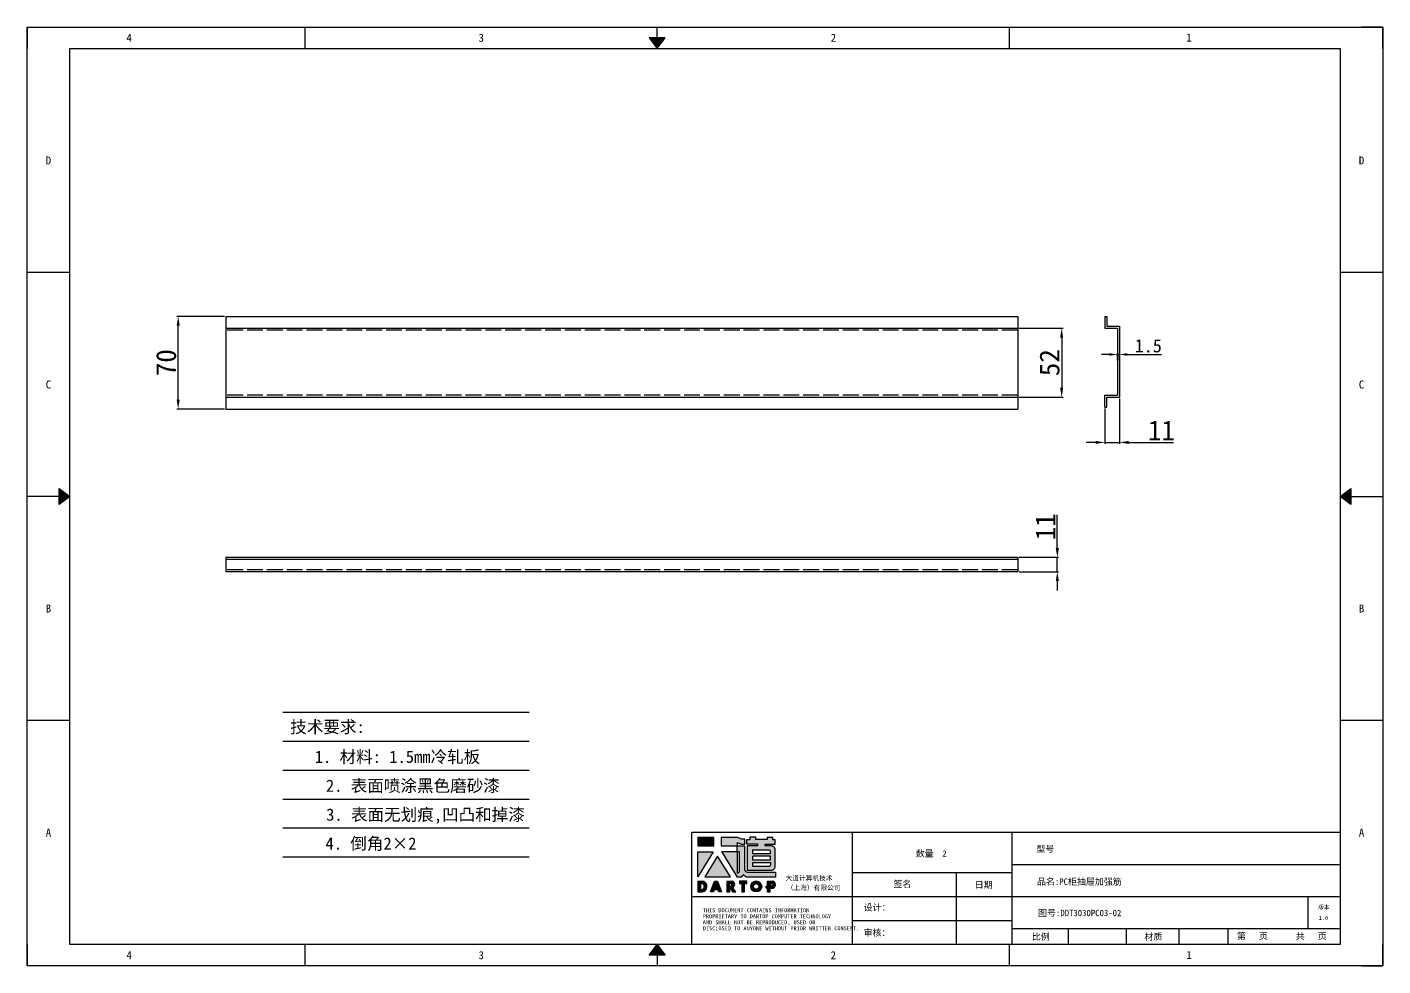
# Model space of a CAD drawing. Header units: millimetres. Extents: x 12436 to 30221, y 8547 to 23793.
# Drawn here: x 16967 to 17990, y 15008 to 15718 of the extents above; entities that cross this region are included whole.
import ezdxf
from ezdxf.enums import TextEntityAlignment as Align

# ---------------------------------------------------------------- set-up
doc = ezdxf.new("R2010")
doc.units = ezdxf.units.MM
doc.header["$PDSIZE"] = -1
doc.linetypes.add('ACAD_ISO02W100', pattern=[15, 12, -3])
doc.linetypes.add('DOT', pattern=[0.25, 0, -0.25])
for name, color, linetype in [('4', 7, 'Continuous'), ('FORMAT', 7, 'Continuous'), ('print', 30, 'Continuous')]:
    doc.layers.add(name, color=color, linetype=linetype)
doc.styles.add('Dartop', font='SIMFANG.TTF')
doc.styles.add('HZ', font='SimSun.ttf')
doc.styles.add('hzHT', font='SIMHEI.TTF')
doc.dimstyles.new('副本 (3) ISO-25', dxfattribs={"dimtxt": 15, "dimasz": 7, "dimexe": 1, "dimexo": 1, "dimgap": 1.524, "dimtad": 1, "dimdec": 0, "dimzin": 0, "dimdsep": 46, "dimtxsty": 'Standard', "dimcen": 2.5, "dimclrd": 4, "dimclre": 4, "dimclrt": 4, "dimadec": 0, "dimazin": 0, "dimtfac": 1, "dimtdec": 0, "dimtmove": 0, "dimatfit": 3, "dimfxl": 1, "dimtzin": 0, "dimarcsym": 0})
doc.dimstyles.new('副本 ISO-25', dxfattribs={"dimtxt": 10, "dimasz": 6, "dimexe": 1, "dimexo": 1, "dimgap": 1.524, "dimtad": 1, "dimdec": 1, "dimzin": 0, "dimdsep": 46, "dimtxsty": 'Standard', "dimcen": 2.5, "dimclrd": 4, "dimclre": 4, "dimclrt": 4, "dimadec": 0, "dimazin": 0, "dimtfac": 1, "dimtdec": 1, "dimtmove": 0, "dimatfit": 3, "dimfxl": 1, "dimtzin": 0, "dimarcsym": 0})

# ---------------------------------------------------------------- blocks, each defined once
blk = doc.blocks.new('*D174')
at = {"layer": 'Defpoints', "color": 0}
for p in [(17714.7, 15490.1), (17714.7, 15438.1), (17747.9, 15438.1)]:
    blk.add_point(p, dxfattribs=at)
at = {"layer": 'FORMAT', "color": 4, "lineweight": -2}
for p, q in [((17715.7, 15490.1), (17748.9, 15490.1)), ((17747.9, 15483.1), (17747.9, 15445.1)), ((17715.7, 15438.1), (17748.9, 15438.1))]:
    blk.add_line(p, q, dxfattribs=at)
at = {"layer": 'FORMAT', "color": 4}
for points in [[(17746.7, 15483.1), (17749, 15483.1), (17747.9, 15490.1)], [(17746.7, 15445.1), (17749, 15445.1), (17747.9, 15438.1)]]:
    blk.add_solid(points, dxfattribs=at)
at = {"layer": 'FORMAT', "color": 4, "insert": (17738.8, 15464.1), "char_height": 15, "attachment_point": 5, "rotation": 90}
blk.add_mtext('52', dxfattribs=at)
blk = doc.blocks.new('*D175')
at = {"layer": 'Defpoints', "color": 0}
for p in [(17080.7, 15499.1), (17116.7, 15499.1), (17116.7, 15429.1)]:
    blk.add_point(p, dxfattribs=at)
at = {"layer": 'FORMAT', "color": 4, "lineweight": -2}
for p, q in [((17115.7, 15499.1), (17079.7, 15499.1)), ((17080.7, 15436.1), (17080.7, 15492.1)), ((17115.7, 15429.1), (17079.7, 15429.1))]:
    blk.add_line(p, q, dxfattribs=at)
at = {"layer": 'FORMAT', "color": 4}
for points in [[(17079.6, 15492.1), (17081.9, 15492.1), (17080.7, 15499.1)], [(17079.6, 15436.1), (17081.9, 15436.1), (17080.7, 15429.1)]]:
    blk.add_solid(points, dxfattribs=at)
at = {"layer": 'FORMAT', "color": 4, "insert": (17071.7, 15464.1), "char_height": 15, "attachment_point": 5, "rotation": 90}
blk.add_mtext('70', dxfattribs=at)
blk = doc.blocks.new('*D176')
at = {"color": 4, "lineweight": -2}
for p, q in [((17784, 15470.3), (17778, 15470.3)), ((17790, 15465.8), (17790, 15471.3)), ((17790, 15470.3), (17791.5, 15470.3)), ((17791.5, 15465.8), (17791.5, 15471.3)), ((17797.5, 15470.3), (17823.2, 15470.3))]:
    blk.add_line(p, q, dxfattribs=at)
at = {"color": 4}
for points in [[(17784, 15471.3), (17784, 15469.3), (17790, 15470.3)], [(17797.5, 15471.3), (17797.5, 15469.3), (17791.5, 15470.3)]]:
    blk.add_solid(points, dxfattribs=at)
at = {"layer": 'Defpoints', "color": 0}
for p in [(17791.5, 15470.3), (17790, 15464.8), (17791.5, 15464.8)]:
    blk.add_point(p, dxfattribs=at)
at = {"color": 4, "insert": (17813.3, 15476.8), "char_height": 10, "attachment_point": 5}
blk.add_mtext('1.5', dxfattribs=at)
blk = doc.blocks.new('*D219')
at = {"layer": 'Defpoints', "color": 0}
for p in [(17780.5, 15430.6), (17791.5, 15438.1), (17791.5, 15403.9)]:
    blk.add_point(p, dxfattribs=at)
at = {"layer": 'FORMAT', "color": 4, "lineweight": -2}
for p, q in [((17780.5, 15429.6), (17780.5, 15402.9)), ((17791.5, 15437.1), (17791.5, 15402.9)), ((17773.5, 15403.9), (17766.5, 15403.9)), ((17780.5, 15403.9), (17791.5, 15403.9)), ((17798.5, 15403.9), (17832.3, 15403.9))]:
    blk.add_line(p, q, dxfattribs=at)
at = {"layer": 'FORMAT', "color": 4}
for points in [[(17773.5, 15405), (17773.5, 15402.7), (17780.5, 15403.9)], [(17798.5, 15405), (17798.5, 15402.7), (17791.5, 15403.9)]]:
    blk.add_solid(points, dxfattribs=at)
at = {"layer": 'FORMAT', "color": 4, "insert": (17823.2, 15412.9), "char_height": 15, "attachment_point": 5}
blk.add_mtext('11', dxfattribs=at)
blk = doc.blocks.new('*D220')
at = {"layer": 'Defpoints', "color": 0}
for p in [(17714.7, 15317.1), (17744.6, 15317.1), (17714.7, 15306.1)]:
    blk.add_point(p, dxfattribs=at)
at = {"layer": 'FORMAT', "color": 4, "lineweight": -2}
for p, q in [((17744.6, 15324.1), (17744.6, 15349.2)), ((17715.7, 15317.1), (17745.6, 15317.1)), ((17744.6, 15306.1), (17744.6, 15317.1)), ((17715.7, 15306.1), (17745.6, 15306.1)), ((17744.6, 15299.1), (17744.6, 15292.1))]:
    blk.add_line(p, q, dxfattribs=at)
at = {"layer": 'FORMAT', "color": 4}
for points in [[(17743.4, 15324.1), (17745.8, 15324.1), (17744.6, 15317.1)], [(17743.4, 15299.1), (17745.8, 15299.1), (17744.6, 15306.1)]]:
    blk.add_solid(points, dxfattribs=at)
at = {"layer": 'FORMAT', "color": 4, "insert": (17735.6, 15340.1), "char_height": 15, "attachment_point": 5, "rotation": 90}
blk.add_mtext('11', dxfattribs=at)
blk = doc.blocks.new('*U139')
at = {"color": 254, "linetype": 'Continuous', "extrusion": (0, 0, -1)}
for points in [[(-17, 0.333), (-16.812, 0.25), (-17, 0.5)], [(-17, 0.333), (-17.188, 0.25), (-16.812, 0.25)], [(-17, 0.333), (-17, 0.5), (-17.188, 0.25)]]:
    blk.add_solid(points, dxfattribs=at)
blk = doc.blocks.new('*U138')
at = {"color": 254, "linetype": 'Continuous', "extrusion": (0, 0, -1)}
for points in [[(-33.167, 11), (-33, 11), (-33.25, 11.188)], [(-33.167, 11), (-33.25, 11.188), (-33.25, 10.812)], [(-33.167, 11), (-33.25, 10.812), (-33, 11)]]:
    blk.add_solid(points, dxfattribs=at)
blk = doc.blocks.new('*U140')
at = {"color": 254, "linetype": 'Continuous'}
for points in [[(17, 21.667), (17.188, 21.75), (16.812, 21.75)], [(17, 21.667), (16.812, 21.75), (17, 21.5)], [(17, 21.667), (17, 21.5), (17.188, 21.75)]]:
    blk.add_solid(points, dxfattribs=at)
blk = doc.blocks.new('*U137')
at = {"color": 254, "linetype": 'Continuous', "extrusion": (0, 0, -1)}
for points in [[(-0.833, 11), (-0.75, 10.812), (-0.75, 11.188)], [(-0.833, 11), (-0.75, 11.188), (-1, 11)], [(-0.833, 11), (-1, 11), (-0.75, 10.812)]]:
    blk.add_solid(points, dxfattribs=at)
blk = doc.blocks.new('dadao')
for p, q in [((48, 19.2), (44.9, 10.4)), ((44.9, 10.4), (51.2, 10.4)), ((51.2, 10.4), (48, 19.2))]:
    blk.add_line(p, q)
for points in [[(41.8, 121.6), (41.8, 143.7), (-0.4, 143.7), (-0.4, 121.6), (41.8, 121.6)], [(104.8, 122), (104.8, 130.3), (114.1, 126.3), (124.2, 126.3), (124.2, 139.6), (115.9, 139.6), (105.1, 143.9), (61.5, 143.9)], [(61.7, 144), (61.7, 121.3), (103.9, 121.3)], [(113.4, 38.7), (105.1, 38.7), (63, 106.5), (103.9, 106.5), (103.9, 120.9), (103.9, 121.3)], [(109.7, 53.6), (109.7, 106.2), (104.3, 106.2), (104.3, 50.4), (106.6, 50.4)], [(144.6, 94.4), (144.6, 84.8), (192, 84.8), (192, 94.1), (144.9, 94.1)], [(120.2, 45), (119.5, 45), (119.5, 44.6)], [(0, 28), (0, 0), (11.8, 0)], [(0.1, 28), (14, 28)], [(7.1, 21.8), (7.1, 6.1), (12, 6.1)], [(7.1, 21.8), (11.4, 21.8)], [(76.8, 28.2), (76.8, 0), (84.1, 0), (84.1, 11.1), (91.6, -0.1), (100.3, -0.1), (91.7, 11.1)], [(76.8, 28.2), (90.6, 28.2)], [(84, 22.7), (84, 15.3), (87.2, 15.3)], [(84, 22.7), (87.3, 22.7)], [(183.7, 0), (183.7, 9.6), (180.6, 9.6), (180.6, 14.9), (183.8, 14.9), (183.8, 28.1), (196.1, 28.1), (196.5, 28.1)], [(183.7, 0), (190.9, 0), (190.9, 9.6), (198.8, 9.6)], [(194.9, 22.3), (190.8, 22.3), (190.8, 15), (194.4, 15)]]:
    blk.add_lwpolyline(points)
blk.add_lwpolyline([(137.1, 144.2), (137.1, 137.9), (128.3, 137.9), (128.3, 126.5), (157.3, 126.5), (157.3, 121.5), (130.3, 121.5), (130.3, 57.5), (194.4, 57.5, 0.414214), (204.4, 67.5), (204.4, 111.3, 0.414214), (194.4, 121.3), (177.5, 121.3), (177.5, 126.3), (204.7, 126.3), (204.7, 137.7), (198.2, 137.7), (198.2, 143.9), (183.3, 143.9), (183.3, 138), (153, 138), (153, 144.2), (137.1, 144.2)], format="xyb", close=True)
for points in [[(104.8, 122), (123.4, 122), (123.4, 60, 0.414214), (131.4, 52), (204.8, 52), (204.8, 39.1), (131.7, 39.1)], [(144.3, 110.8), (144.3, 101.8), (192.3, 101.8), (192.3, 105.5, 0.414214), (187.3, 110.5), (144.3, 110.5)], [(144.6, 77), (144.6, 67.5), (187.6, 67.5, 0.414214), (192.6, 72.5), (192.6, 76.4), (144.6, 76.4)]]:
    blk.add_lwpolyline(points, format="xyb")
for points in [[(-0.3, 106.2), (40.4, 106.2), (-0.3, 39.7), (-0.3, 106.2)], [(51.7, 94.1), (18.4, 39.3), (86.2, 39.3)], [(43.8, 28.2), (51.8, 28.2), (62.6, -0.1), (55, -0.1), (53.2, 5), (42.9, 5), (41.1, 0), (33.6, 0)], [(110, 28.1), (110, 21.9), (116, 21.9), (116, -0.1), (123.2, -0.1), (123.2, 22), (129.2, 22), (129.2, 28.1), (110, 28.1)]]:
    blk.add_lwpolyline(points, close=True)
for radius in [14.5, 7.44]:
    blk.add_circle((154.2, 14.2), radius)
for centre, radius, start, end in [((99.2, 60.7), 12.6, 305.6399, 325.969), ((111.6, 46.7), 8.19, 282.9811, 347.6627), ((136, 61.7), 22.9, 226.7358, 259.3209), ((8.5, 13.9), 8.49, 294.2143, 69.7177), ((9.6, 14.2), 14.4, 278.6604, 72.3203), ((86.4, 19), 3.8, 282.527, 76.7196), ((88.6, 19.4), 8.95, 290.6073, 77.2124), ((193.7, 18.7), 3.8, 280.9891, 72.5513), ((195.7, 18.6), 9.51, 288.8959, 85.2442)]:
    blk.add_arc(centre, radius, start, end)

msp = doc.modelspace()

# ---------------------------------------------------------------- hatches: boundary and pattern name
for points in [[(17485.097, 15105.463), (17473.043, 15105.463), (17473.043, 15099.166), (17485.097, 15099.166)], [(17484.709, 15094.759), (17473.075, 15094.759), (17473.075, 15075.765)], [(17487.934, 15091.312), (17478.424, 15075.638), (17497.788, 15075.638)], [(17510.084, 15072.431), (17504.581, 15072.431), (17504.581, 15070.685), (17506.298, 15070.685), (17506.298, 15064.393), (17508.354, 15064.393), (17508.354, 15070.689), (17510.084, 15070.689)]]:
    msp.add_hatch(color=0).paths.add_polyline_path(points)
h = msp.add_hatch(color=0)
h.paths.add_polyline_path([(17503.11, 15101.636), (17505.771, 15100.487), (17508.647, 15100.487), (17508.647, 15104.293), (17506.274, 15104.293), (17503.182, 15105.514), (17490.792, 15105.514), (17490.792, 15099.076), (17502.848, 15099.076), (17502.848, 15098.946), (17502.848, 15094.831), (17491.158, 15094.831), (17503.181, 15075.481), (17505.562, 15075.481, 0.27937482), (17507.301, 15077.171), (17507.301, 15077.26), (17507.511, 15077.26, 0.14314537), (17510.788, 15075.592), (17531.682, 15075.592), (17531.682, 15079.262), (17510.699, 15079.262, -0.41421356), (17508.414, 15081.547), (17508.414, 15099.28), (17503.11, 15099.28)])
h.paths.add_polyline_path([(17502.969, 15094.749), (17504.501, 15094.749), (17504.501, 15079.73, -0.08893574), (17503.613, 15078.817), (17502.964, 15078.817)], flags=16)
h = msp.add_hatch(color=0)
h.paths.add_polyline_path([(17531.646, 15103.76), (17529.787, 15103.76), (17529.787, 15105.529), (17525.538, 15105.529), (17525.538, 15103.849), (17516.863, 15103.849), (17516.863, 15105.617), (17512.32, 15105.617), (17512.32, 15103.816), (17509.809, 15103.816), (17509.809, 15100.556), (17518.094, 15100.556), (17518.094, 15099.114), (17510.374, 15099.114), (17510.374, 15080.858), (17528.701, 15080.858, 0.41421356), (17531.557, 15083.715), (17531.557, 15096.217, 0.41421356), (17528.701, 15099.074), (17523.856, 15099.074), (17523.856, 15100.489), (17531.646, 15100.489)])
h.paths.add_polyline_path([(17526.677, 15095.979, -0.41421356), (17528.105, 15094.55), (17528.105, 15093.503), (17514.384, 15093.503), (17514.384, 15095.979)], flags=16)
h.paths.add_polyline_path([(17528.016, 15091.292), (17528.016, 15088.639), (17514.473, 15088.639), (17514.473, 15091.292)], flags=16)
h.paths.add_polyline_path([(17528.193, 15086.252), (17528.193, 15085.116, -0.41421356), (17526.765, 15083.688), (17514.473, 15083.688), (17514.473, 15086.252)], flags=16)
h = msp.add_hatch(color=0)
h.paths.add_polyline_path([(17477.152, 15072.402), (17473.161, 15072.402), (17473.161, 15064.417), (17476.522, 15064.417, 0.79301591)])
h.paths.add_polyline_path([(17476.581, 15066.166), (17475.186, 15066.166), (17475.186, 15070.654), (17476.427, 15070.654, -0.67136089)], flags=16)
h = msp.add_hatch(color=0)
h.paths.add_polyline_path([(17487.964, 15072.468), (17485.686, 15072.468), (17482.757, 15064.409), (17484.914, 15064.409), (17485.422, 15065.837), (17488.345, 15065.837), (17488.864, 15064.391), (17491.038, 15064.391)])
h.paths.add_polyline_path([(17487.786, 15067.377), (17485.975, 15067.377), (17486.864, 15069.909)], flags=16)
h = msp.add_hatch(color=0)
h.paths.add_polyline_path([(17499.035, 15072.462), (17495.11, 15072.462), (17495.11, 15064.404), (17497.184, 15064.404), (17497.184, 15067.599), (17499.316, 15064.375), (17501.822, 15064.375), (17499.369, 15067.579, 0.74405494)])
h.paths.add_polyline_path([(17497.165, 15068.792), (17497.165, 15070.908), (17498.092, 15070.908, -0.79680897), (17498.078, 15068.792)], flags=16)
h = msp.add_hatch(color=0)
h.paths.add_polyline_path([(17513.076, 15068.462, 1), (17521.35, 15068.462, 1)])
h.paths.add_polyline_path([(17519.339, 15068.462, -1), (17515.088, 15068.462, -1)], flags=16)
h = msp.add_hatch(color=0)
h.paths.add_polyline_path([(17529.287, 15072.443), (17529.168, 15072.443), (17525.669, 15072.443), (17525.669, 15068.683), (17524.74, 15068.683), (17524.74, 15067.156), (17525.654, 15067.156), (17525.654, 15064.418), (17527.697, 15064.418), (17527.697, 15067.167), (17529.941, 15067.167, 0.81230381)])
h.paths.add_polyline_path([(17527.666, 15068.693), (17527.666, 15070.797), (17528.829, 15070.797, -0.77821343), (17528.71, 15068.693)], flags=16)

# ---------------------------------------------------------------- linework, layer by layer
at = {"color": 0, "linetype": 'DOT'}
for p, q in [((16966.658, 15717.555), (17974.327, 15717.555)), ((16966.658, 15024.601), (16966.658, 15701.44)), ((17990.442, 15701.44), (17990.442, 15024.601)), ((17974.327, 15008.486), (16966.658, 15008.486))]:
    msp.add_line(p, q, dxfattribs=at)
at = {"color": 0}
for p, q in [((16966.658, 15717.555), (16966.658, 15701.44)), ((16966.658, 15717.555), (16966.658, 15717.555)), ((17176.624, 15701.44), (17176.624, 15717.555)), ((17442.525, 15709.498), (17442.525, 15717.555)), ((17708.426, 15701.44), (17708.426, 15717.555)), ((17990.442, 15717.555), (17974.327, 15717.555)), ((17990.442, 15701.44), (17990.442, 15717.555)), ((16998.889, 15024.601), (16998.889, 15701.44)), ((16998.889, 15701.44), (17958.212, 15701.44)), ((17958.212, 15701.44), (17958.212, 15024.601)), ((16998.889, 15532.23), (16966.658, 15532.23)), ((17990.442, 15532.23), (17958.212, 15532.23)), ((16990.831, 15363.02), (16966.658, 15363.02)), ((17966.27, 15363.02), (17990.442, 15363.02)), ((16998.889, 15193.811), (16966.658, 15193.811)), ((17990.442, 15193.811), (17958.212, 15193.811)), ((17958.212, 15109.206), (17468.712, 15109.206)), ((17468.712, 15024.601), (17468.712, 15109.206)), ((17589.576, 15109.206), (17589.576, 15024.601)), ((17710.44, 15024.601), (17710.44, 15109.206)), ((17710.44, 15085.033), (17958.212, 15085.033)), ((17589.576, 15078.99), (17710.44, 15078.99)), ((17668.138, 15078.99), (17668.138, 15024.601)), ((17468.712, 15060.86), (17589.576, 15060.86)), ((17589.576, 15060.86), (17958.212, 15060.86)), ((17934.039, 15036.687), (17934.039, 15060.86)), ((17589.576, 15042.73), (17710.44, 15042.73)), ((17710.44, 15036.687), (17958.212, 15036.687)), ((17752.963, 15024.601), (17752.963, 15036.687)), ((17796.786, 15024.601), (17796.786, 15036.687)), ((17836.625, 15024.601), (17836.625, 15036.687)), ((17873.607, 15024.601), (17873.607, 15036.687)), ((16966.658, 15024.601), (16966.658, 15008.486)), ((17958.212, 15024.601), (16998.889, 15024.601)), ((17176.624, 15008.486), (17176.624, 15024.601)), ((17708.426, 15008.486), (17708.426, 15024.601)), ((17990.442, 15008.486), (17990.442, 15024.601)), ((17442.525, 15016.543), (17442.525, 15008.486)), ((16966.658, 15008.486), (16966.658, 15008.486)), ((17974.327, 15008.486), (17990.442, 15008.486))]:
    msp.add_line(p, q, dxfattribs=at)
for p, q in [((17116.731, 15499.064), (17714.731, 15499.064)), ((17116.731, 15499.064), (17116.731, 15429.064)), ((17116.731, 15490.064), (17714.731, 15490.064)), ((17714.731, 15499.064), (17714.731, 15429.064)), ((17780.457, 15499.064), (17780.457, 15490.064)), ((17780.457, 15499.064), (17781.957, 15499.064)), ((17780.457, 15490.064), (17789.957, 15490.064)), ((17781.957, 15499.064), (17781.957, 15491.564)), ((17781.957, 15491.564), (17791.457, 15491.564)), ((17789.957, 15490.064), (17789.957, 15439.564)), ((17791.457, 15491.564), (17791.457, 15438.064)), ((17780.457, 15430.564), (17780.457, 15439.564)), ((17780.457, 15439.564), (17789.957, 15439.564)), ((17116.731, 15438.064), (17714.731, 15438.064)), ((17116.731, 15429.064), (17714.731, 15429.064)), ((17780.457, 15430.564), (17781.957, 15430.564)), ((17781.957, 15430.564), (17781.957, 15438.064)), ((17781.957, 15438.064), (17791.457, 15438.064)), ((17116.731, 15317.12), (17714.731, 15317.12)), ((17116.731, 15317.12), (17116.731, 15306.12)), ((17714.731, 15317.12), (17714.731, 15306.12)), ((17116.731, 15315.62), (17714.731, 15315.62)), ((17714.731, 15306.12), (17116.731, 15306.12))]:
    msp.add_line(p, q)
at = {"color": 6, "linetype": 'ACAD_ISO02W100'}
for p, q in [((17714.731, 15488.564), (17116.731, 15488.564)), ((17714.731, 15439.564), (17116.731, 15439.564)), ((17714.731, 15307.62), (17116.731, 15307.62))]:
    msp.add_line(p, q, dxfattribs=at)
at = {"color": 0}
for points in [[(17442.525, 15701.44), (17448.568, 15709.498), (17436.482, 15709.498), (17442.525, 15701.44)], [(16998.889, 15363.02), (16990.831, 15356.977), (16990.831, 15369.064), (16998.889, 15363.02)], [(17958.212, 15363.02), (17966.27, 15369.064), (17966.27, 15356.977), (17958.212, 15363.02)], [(17442.525, 15024.601), (17448.568, 15016.543), (17436.482, 15016.543), (17442.525, 15024.601)]]:
    msp.add_lwpolyline(points, close=True, dxfattribs=at)
at = {"layer": 'Defpoints'}
for p, q in [((17159.748, 15200.041), (17345.763, 15200.041)), ((17159.748, 15178.201), (17345.763, 15178.201)), ((17159.748, 15178.201), (17345.763, 15178.201)), ((17159.748, 15156.361), (17345.763, 15156.361)), ((17159.748, 15134.521), (17345.763, 15134.521)), ((17159.748, 15112.681), (17345.763, 15112.681)), ((17159.748, 15090.841), (17345.763, 15090.841))]:
    msp.add_line(p, q, dxfattribs=at)
at = {"layer": 'print', "color": 4}
msp.add_lwpolyline([(16966.658, 15717.555), (17990.442, 15717.555), (17990.442, 15008.486), (16966.658, 15008.486)], close=True, dxfattribs=at)

# ---------------------------------------------------------------- block references
at = {"color": 0, "linetype": 'Continuous', "xscale": 32.23044247851067, "yscale": 32.23044247875077, "zscale": 32.23044247874979}
for name, p in [('*U140', (16894.607, 15008.486)), ('*U137', (16966.658, 15008.486)), ('*U138', (16894.607, 15008.486)), ('*U139', (16894.607, 15008.486))]:
    msp.add_blockref(name, p, dxfattribs=at)
at = {"color": 0, "xscale": 0.2856789219476923, "yscale": 0.2856789219658822, "zscale": 0.2856789219707367}
msp.add_blockref('dadao', (17473.161, 15064.417), dxfattribs=at)

# ---------------------------------------------------------------- texts
at = {"color": 0}
for s, height, style, p in [('4', 6.043, 'Dartop', (17043.673, 15709.498)), ('3', 6.043, 'Dartop', (17309.574, 15709.498)), ('2', 6.043, 'Dartop', (17575.475, 15709.498)), ('1', 6.043, 'Dartop', (17844.131, 15709.689)), ('D', 6.043, 'Dartop', (16982.773, 15616.835)), ('D', 6.043, 'Dartop', (17974.327, 15616.835)), ('C', 6.043, 'Dartop', (16982.773, 15447.625)), ('C', 6.043, 'Dartop', (17974.327, 15447.625)), ('B', 6.043, 'Dartop', (16982.773, 15278.416)), ('B', 6.043, 'Dartop', (17974.327, 15278.416)), ('A', 6.043, 'Dartop', (16982.773, 15109.206)), ('A', 6.043, 'Dartop', (17974.327, 15109.206)), ('数量  2', 4.8346, 'hzHT', (17649.358, 15093.358)), ('型号', 4.8346, 'hzHT', (17735.523, 15096.908)), ('签名', 4.8346, 'hzHT', (17627.641, 15070.318)), ('日期', 4.8346, 'hzHT', (17688.986, 15069.723)), ('品名:PC柜抽屉加强筋  ', 4.83457, 'hzHT', (17764.53, 15072.09)), ('图号:DDT3030PC03-02', 4.83457, 'hzHT', (17761.503, 15048.459)), ('版本', 3.0216, 'hzHT', (17945.893, 15052.838)), ('1.0', 3.0216, 'Dartop', (17945.529, 15044.763)), ('比例', 4.8346, 'hzHT', (17732.152, 15030.518)), ('材质', 4.8346, 'hzHT', (17817.152, 15030.518)), ('第   页', 4.8346, 'hzHT', (17891.939, 15031.02)), ('共   页', 4.8346, 'hzHT', (17936.349, 15030.844)), ('4', 6.043, 'Dartop', (17043.673, 15016.543)), ('3', 6.043, 'Dartop', (17309.574, 15016.543)), ('2', 6.043, 'Dartop', (17575.475, 15016.543)), ('1', 6.043, 'Dartop', (17844.131, 15016.735))]:
    msp.add_text(s, height=height, dxfattribs=dict(at, style=style)).set_placement(p, align=Align.MIDDLE_CENTER)
at = {"style": 'HZ'}
for s, p in [('技术要求:', (17193.53, 15189.018)), ('     1. 材料: 1.5mm冷轧板      ', (17249.477, 15166.424)), ('    2. 表面喷涂黑色磨砂漆', (17245.478, 15144.584)), ('3. 表面无划痕,凹凸和掉漆', (17267.501, 15122.744)), ('4. 倒角2×2         ', (17254.403, 15100.904))]:
    msp.add_text(s, height=9.1728, dxfattribs=at).set_placement(p, align=Align.MIDDLE_CENTER)
at = {"color": 0, "style": 'hzHT'}
for s, height, p in [('THIS DOCUMENT CONTAINS INFORMATION', 3.0216, (17476.87, 15048.985)), ('设计：', 4.8346, (17598.354, 15050.176)), ('AND SHALL NOT BE REPRODUCED, USED OR', 3.0216, (17476.87, 15039.921)), ('PROPRIETARY TO DARTOP COMPUTER TECHNOLOGY', 3.0216, (17476.87, 15044.453)), ('DISCLOSED TO ANYONE WITHOUT PRIOR WRITTEN CONSENT.', 3.0216, (17476.87, 15035.388)), ('审核：', 4.8346, (17598.282, 15031.138))]:
    msp.add_text(s, height=height, dxfattribs=at).set_placement(p)
at = {"layer": '4', "color": 0, "style": 'hzHT'}
for s, p in [('大道计算机技术', (17539.365, 15072.985)), ('（上海）有限公司', (17540.277, 15065.759))]:
    msp.add_text(s, height=3.6259, dxfattribs=at).set_placement(p)

# ---------------------------------------------------------------- dimensions: what is measured, and where the dimension line sits
dim = msp.add_linear_dim(base=(17791.457, 15470.267), p1=(17789.957, 15464.814), p2=(17791.457, 15464.814), dimstyle='副本 ISO-25')
dim.commit()
dim.dimension.update_dxf_attribs({"geometry": '*D176', "text_midpoint": (17813.315, 15476.791)})
at = {"layer": 'FORMAT'}
for base, p1, p2, picture, middle in [((17080.735, 15499.064), (17116.731, 15429.064), (17116.731, 15499.064), '*D175', (17071.711, 15464.064)), ((17747.854, 15438.064), (17714.731, 15490.064), (17714.731, 15438.064), '*D174', (17738.83, 15464.064)), ((17744.59, 15317.12), (17714.731, 15306.12), (17714.731, 15317.12), '*D220', (17735.566, 15340.144))]:
    dim = msp.add_linear_dim(base=base, p1=p1, p2=p2, angle=90, dimstyle='副本 (3) ISO-25', dxfattribs=at)
    dim.commit()
    dim.dimension.update_dxf_attribs({"geometry": picture, "text_midpoint": middle})
dim = msp.add_linear_dim(base=(17791.457, 15403.866), p1=(17780.457, 15430.564), p2=(17791.457, 15438.064), dimstyle='副本 (3) ISO-25', dxfattribs=at)
dim.commit()
dim.dimension.update_dxf_attribs({"geometry": '*D219', "text_midpoint": (17823.231, 15403.866), "dimtype": 160})

doc.saveas('drawing.dxf')
